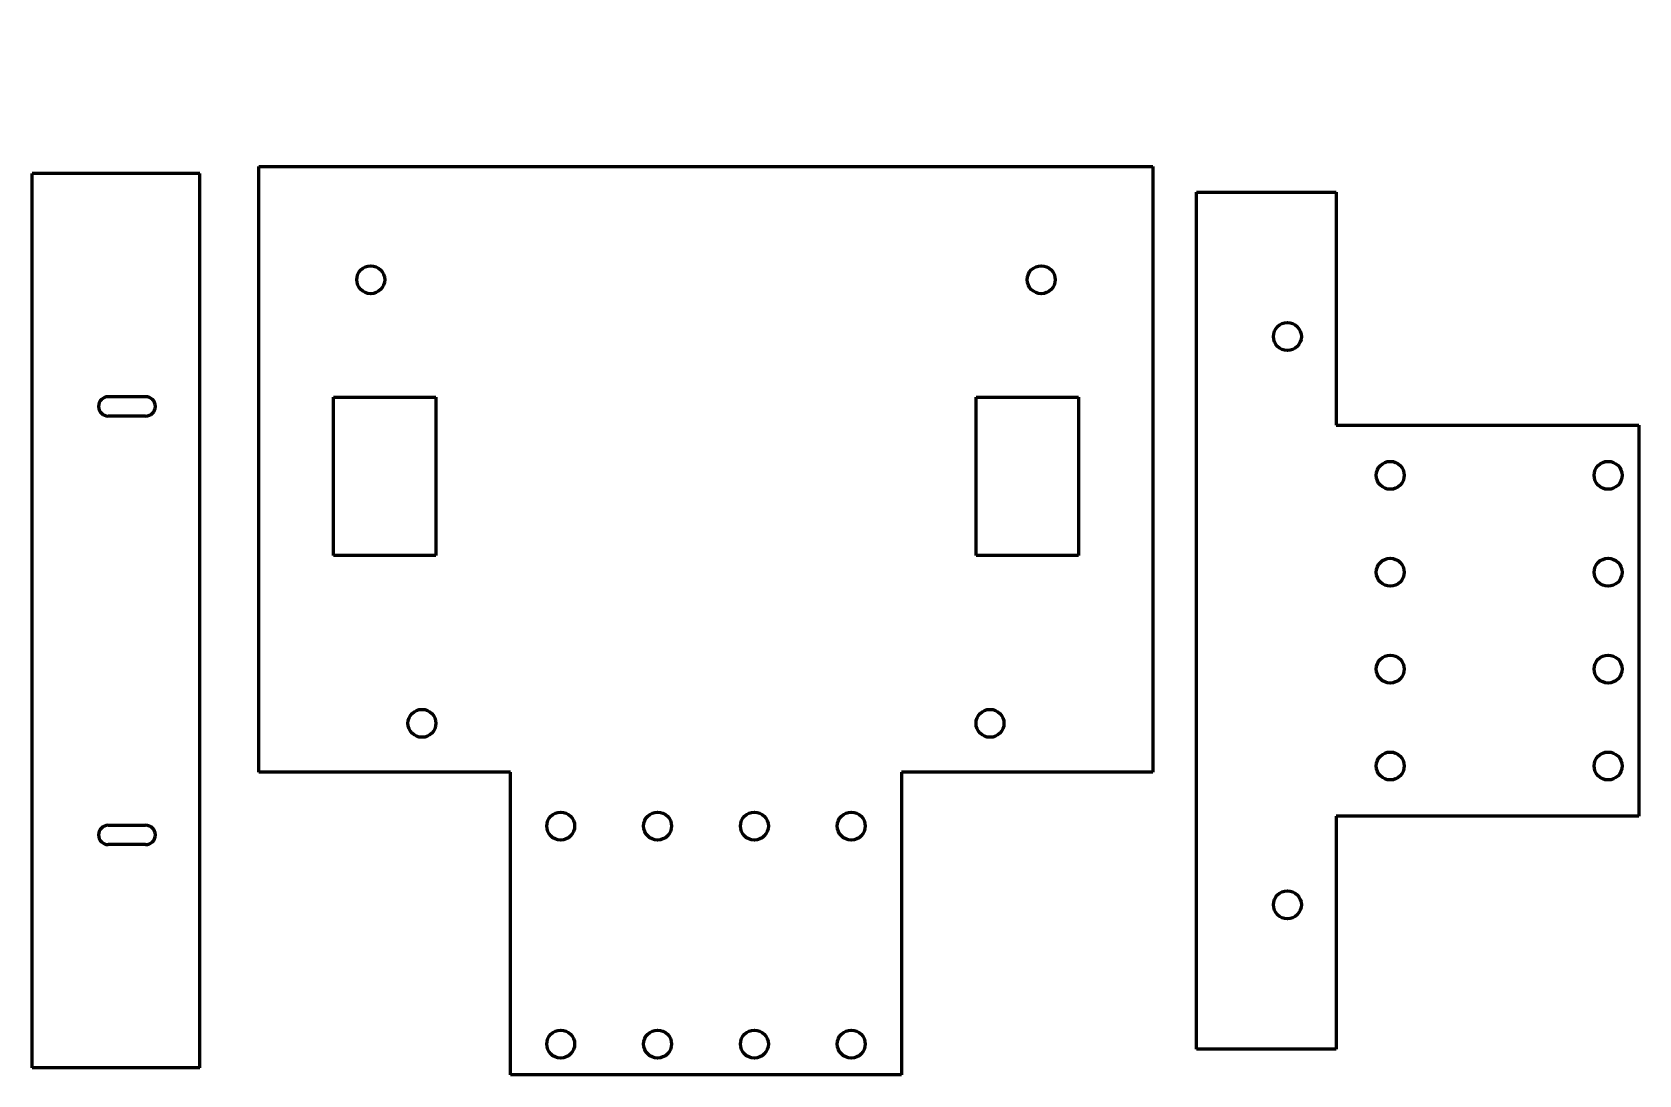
# Model space of a CAD drawing. Header units: millimetres. Extents: x -20 to 152, y 3 to 115.
import ezdxf

# ---------------------------------------------------------------- set-up
doc = ezdxf.new("R2010")
doc.units = ezdxf.units.MM
doc.linetypes.add('K5LT_BASIC', pattern=[0])
doc.layers.add('Системный слой (1)', color=7, linetype='Continuous')

msp = doc.modelspace()

# ---------------------------------------------------------------- linework, layer by layer
at = {"layer": 'Системный слой (1)', "color": 150, "linetype": 'K5LT_BASIC', "lineweight": 60, "true_color": 0x0080ff}
for p, q in [((4.21, 35.1), (4.21, 100.1)), ((4.21, 100.1), (100.21, 100.1)), ((100.21, 100.1), (100.21, 35.1)), ((-20.15, 3.35), (-20.15, 99.35)), ((-2.15, 99.35), (-20.15, 99.35)), ((-2.15, 3.35), (-2.15, 99.35)), ((104.89, 5.35), (104.89, 97.35)), ((104.89, 97.35), (119.89, 97.35)), ((119.89, 97.35), (119.89, 72.35)), ((-7.96, 75.38), (-11.98, 75.38)), ((12.21, 58.35), (12.21, 75.35)), ((12.21, 75.35), (23.21, 75.35)), ((23.21, 75.35), (23.21, 58.35)), ((81.21, 58.35), (81.21, 75.35)), ((81.21, 75.35), (92.21, 75.35)), ((92.21, 75.35), (92.21, 58.35)), ((-7.96, 73.31), (-11.98, 73.31)), ((119.89, 72.35), (152.39, 72.35)), ((152.39, 72.35), (152.39, 30.35)), ((23.21, 58.35), (12.21, 58.35)), ((92.21, 58.35), (81.21, 58.35)), ((31.21, 35.1), (4.21, 35.1)), ((31.21, 2.6), (31.21, 35.1)), ((73.21, 35.1), (73.21, 2.6)), ((100.21, 35.1), (73.21, 35.1)), ((-7.96, 29.38), (-11.98, 29.38)), ((152.39, 30.35), (119.89, 30.35)), ((119.89, 30.35), (119.89, 5.35)), ((-7.96, 27.31), (-11.98, 27.31)), ((119.89, 5.35), (104.89, 5.35)), ((-2.15, 3.35), (-20.15, 3.35)), ((73.21, 2.6), (31.21, 2.6))]:
    msp.add_line(p, q, dxfattribs=at)
for centre in [(16.21, 87.95), (88.21, 87.95), (114.65, 81.85), (125.69, 66.95), (149.09, 66.95), (125.69, 56.55), (149.09, 56.55), (125.69, 46.15), (149.09, 46.15), (21.71, 40.33), (82.71, 40.33), (125.69, 35.75), (149.09, 35.75), (36.61, 29.3), (47.01, 29.3), (57.41, 29.3), (67.81, 29.3), (114.65, 20.85), (36.61, 5.9), (47.01, 5.9), (57.41, 5.9), (67.81, 5.9)]:
    msp.add_circle(centre, 1.5, dxfattribs=at)
for centre, start, end in [((-11.98, 74.35), 90, 270), ((-7.96, 74.35), 270, 90), ((-11.98, 28.35), 90, 270), ((-7.96, 28.35), 270, 90)]:
    msp.add_arc(centre, 1.04, start, end, dxfattribs=at)

doc.saveas('drawing.dxf')
